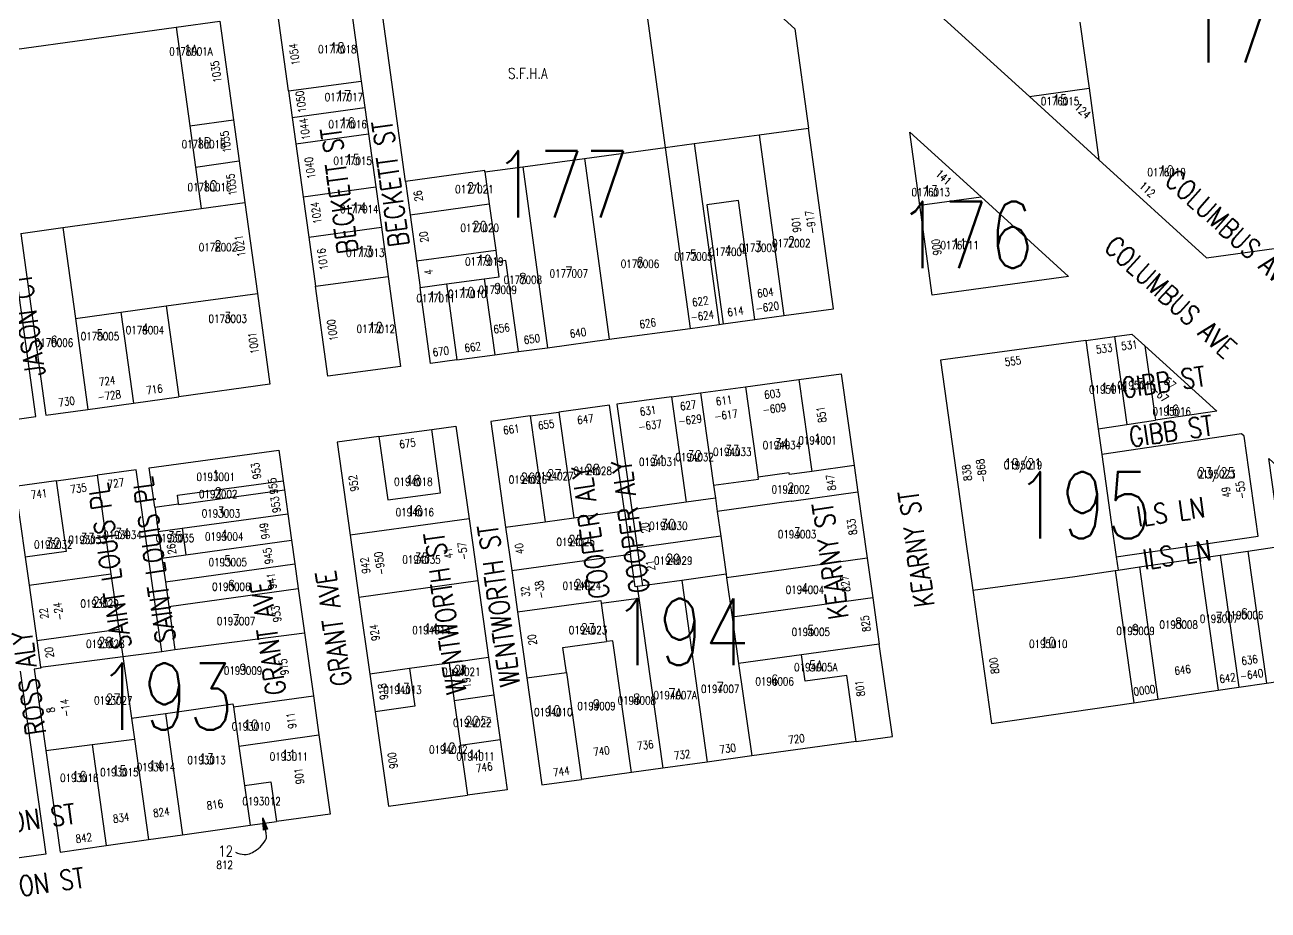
# Model space of a CAD drawing. Header units: feet. Extents: x 6006802 to 6013716, y 2117102 to 2120191.
# Drawn here: x 6010589 to 6011521, y 2117552 to 2118215 of the extents above; entities that cross this region are included whole.
import ezdxf
from ezdxf.enums import TextEntityAlignment as Align

# ---------------------------------------------------------------- set-up
doc = ezdxf.new("R2010")
doc.units = ezdxf.units.FT
doc.header["$LTSCALE"] = 100
doc.header["$MEASUREMENT"] = 0
doc.layers.get('0').update_dxf_attribs({"linetype": 'CONTINUOUS'})
for name, color, linetype in [('ADDRESS', 1, 'CONTINUOUS'), ('BLKLOT', 2, 'CONTINUOUS'), ('BLOCK_NUMBERS', 3, 'CONTINUOUS'), ('LEADER', 7, 'CONTINUOUS'), ('LOT_LINES', 4, 'CONTINUOUS'), ('LOT_NUMBERS', 7, 'CONTINUOUS'), ('ROW', 6, 'CONTINUOUS'), ('ST_NAME_IN_BLK', 7, 'CONTINUOUS'), ('ST_NAME_IN_ST', 6, 'CONTINUOUS')]:
    doc.layers.add(name, color=color, linetype=linetype)
doc.styles.add('ADDTXT', font='ROMANS.shx', dxfattribs={"width": 0.8, "height": 6})
doc.styles.add('BLKLOT', font='ROMANS.shx', dxfattribs={"width": 0.8, "height": 6})
doc.styles.add('BLOCK_NO', font='ROMANS.shx', dxfattribs={"width": 0.8, "height": 50})
doc.styles.add('LOT_NO', font='ROMANS.shx', dxfattribs={"width": 0.8, "height": 8})
doc.styles.add('SI', font='ROMANS.shx', dxfattribs={"width": 0.8, "height": 15})

# ---------------------------------------------------------------- blocks, each defined once
blk = doc.blocks.new('ARR')
for points in [[(0, 0), (1.5, -9), (-1.5, -9)], [(0, -1.22), (1.26, -8.8), (-1.26, -8.8)], [(0, -2.43), (1.03, -8.6), (-1.03, -8.6)], [(0, -3.65), (0.79, -8.4), (-0.79, -8.4)], [(0, -4.87), (0.56, -8.2), (-0.56, -8.2)], [(0, -6.08), (0.32, -8), (-0.32, -8)], [(0, -7.3), (0.08, -7.8), (-0.08, -7.8)]]:
    blk.add_lwpolyline(points, close=True)

msp = doc.modelspace()

# ---------------------------------------------------------------- linework, layer by layer
at = {"layer": 'LEADER'}
msp.add_lwpolyline([(6010746.49, 2117595.23, 0.096243), (6010753.07, 2117593.55, 0.12898), (6010758.07, 2117594.55, 0.034802), (6010762.23, 2117596.95, 0.048721), (6010764.88, 2117599.14, 0.05395), (6010768.96, 2117604.24, 0.14405), (6010769.65, 2117606.63, 0.024463), (6010769.58, 2117607.83, 0.007822), (6010769.14, 2117611.57, 0.024454), (6010768.32, 2117615.97, 0.021298), (6010766.92, 2117620.93)], format="xyb", dxfattribs=at)
at = {"layer": 'LOT_LINES'}
for points in [[(6011049.76, 2118260.15), (6011068.62, 2118123.26)], [(6010702.05, 2118213.43), (6010712.22, 2118139.62)], [(6011379.64, 2118217.23), (6011386.43, 2118167.69)], [(6010786.29, 2118165.65), (6010840.79, 2118173.03)], [(6011341.74, 2118161.4), (6011386.43, 2118167.69)], [(6011386.43, 2118167.69), (6011393.78, 2118114.08)], [(6010789.02, 2118145.84), (6010843.52, 2118153.22)], [(6010712.22, 2118139.62), (6010744.91, 2118144.13)], [(6010712.22, 2118139.62), (6010716.49, 2118108.66)], [(6010791.75, 2118126.02), (6010846.25, 2118133.41)], [(6011090.42, 2118126.22), (6011138.98, 2118132.8)], [(6011138.98, 2118132.8), (6011176.06, 2118137.82)], [(6011138.98, 2118132.8), (6011157.65, 2117997.28)], [(6011008.07, 2118115.06), (6011068.62, 2118123.26)], [(6011068.62, 2118123.26), (6011090.42, 2118126.22)], [(6011068.62, 2118123.26), (6011087.29, 2117987.74)], [(6011090.42, 2118126.22), (6011109.09, 2117990.7)], [(6010716.49, 2118108.66), (6010749.18, 2118113.17)], [(6010961.79, 2118108.79), (6011008.07, 2118115.06)], [(6011008.07, 2118115.06), (6011026.74, 2117979.54)], [(6010716.49, 2118108.66), (6010720.77, 2118077.6)], [(6010933.45, 2118104.95), (6010933.32, 2118105.94), (6010873.86, 2118097.88)], [(6010933.45, 2118104.95), (6010961.79, 2118108.79)], [(6010933.45, 2118104.95), (6010936.76, 2118080.98)], [(6010961.79, 2118108.79), (6010980.47, 2117973.27)], [(6010797.21, 2118086.4), (6010851.71, 2118093.78)], [(6010720.77, 2118077.6), (6010753.46, 2118082.11)], [(6011135.85, 2117994.32), (6011123.56, 2118083.48), (6011099.78, 2118080.26), (6011112.07, 2117991.1)], [(6011259.6, 2118079.99), (6011305.46, 2118086.26)], [(6010617.05, 2118063.29), (6010720.77, 2118077.6)], [(6010877.3, 2118072.92), (6010936.76, 2118080.98)], [(6010936.76, 2118080.98), (6010941.53, 2118046.3)], [(6010801.39, 2118056.08), (6010855.89, 2118063.47)], [(6010585.49, 2118058.93), (6010617.05, 2118063.29)], [(6010617.05, 2118063.29), (6010626.44, 2117995.13)], [(6010882.08, 2118038.25), (6010941.53, 2118046.3)], [(6010941.53, 2118046.3), (6010942.72, 2118037.68)], [(6010932.97, 2118024.96), (6010944.26, 2118026.49), (6010942.72, 2118037.68)], [(6010958.67, 2117970.31), (6010949.26, 2118038.57), (6010942.72, 2118037.68)], [(6010806.45, 2118019.32), (6010860.95, 2118026.71)], [(6010884.81, 2118018.43), (6010904.63, 2118021.12)], [(6010904.63, 2118021.12), (6010932.97, 2118024.96)], [(6010904.63, 2118021.12), (6010912.49, 2117964.06)], [(6010932.97, 2118024.96), (6010940.83, 2117967.9)], [(6010694.59, 2118004.54), (6010762.85, 2118013.96)], [(6010626.44, 2117995.13), (6010660.52, 2117999.83)], [(6010660.52, 2117999.83), (6010694.59, 2118004.54)], [(6010660.52, 2117999.83), (6010669.89, 2117931.78)], [(6010694.59, 2118004.54), (6010703.97, 2117936.48)], [(6010626.44, 2117995.13), (6010635.82, 2117927.07)], [(6011405.42, 2117981.69), (6011414.71, 2117915.74)], [(6011383.95, 2117978.75), (6011393.27, 2117912.6)], [(6011428.3, 2117974.56), (6011436.15, 2117918.88)], [(6011128.78, 2117943.96), (6011138.35, 2117876.18)], [(6011168.91, 2117949.4), (6011178.64, 2117880.51)], [(6011073.29, 2117936.44), (6011084.44, 2117857.43)], [(6011095.09, 2117939.39), (6011104.85, 2117870.21)], [(6010988.9, 2117925), (6011000.08, 2117845.79)], [(6010967.51, 2117922.11), (6010978.69, 2117842.89)], [(6010853.91, 2117906.71), (6010860.62, 2117859.18), (6010900.26, 2117864.55), (6010893.55, 2117912.08)], [(6011395.99, 2117893.29), (6011403.13, 2117842.6), (6011406.8, 2117816.55)], [(6010642.68, 2117877.8), (6010653.1, 2117803.93)], [(6011178.64, 2117880.51), (6011161.79, 2117878.24), (6011161.63, 2117879.39), (6011138.35, 2117876.18)], [(6011210.35, 2117884.88), (6011178.64, 2117880.51)], [(6010611.97, 2117873.56), (6010619.46, 2117820.49), (6010588.75, 2117816.25)], [(6010703.77, 2117856.35), (6010702.88, 2117862.69), (6010782.13, 2117873.63)], [(6011104.85, 2117870.21), (6011138.54, 2117874.86), (6011138.35, 2117876.18)], [(6011104.85, 2117870.21), (6011106.23, 2117860.44)], [(6010703.77, 2117856.35), (6010703.86, 2117855.76), (6010783.11, 2117866.69)], [(6011106.23, 2117860.44), (6011084.44, 2117857.43)], [(6011106.23, 2117860.44), (6011107.62, 2117850.6)], [(6011213.15, 2117865), (6011163.22, 2117858.11), (6011163.2, 2117858.27), (6011107.62, 2117850.6)], [(6010685.94, 2117853.89), (6010703.77, 2117856.35)], [(6011000.08, 2117845.79), (6011038.15, 2117850.95)], [(6011084.44, 2117857.43), (6011043.59, 2117851.79)], [(6011107.62, 2117850.6), (6011110.25, 2117831.97)], [(6010706.37, 2117837.93), (6010785.62, 2117848.87)], [(6010921.58, 2117845.05), (6010901.77, 2117842.31), (6010832.43, 2117832.74)], [(6010948.97, 2117838.86), (6010978.69, 2117842.89)], [(6010978.69, 2117842.89), (6011000.08, 2117845.79)], [(6010688.54, 2117835.47), (6010706.37, 2117837.93)], [(6010706.37, 2117837.93), (6010709.17, 2117818.13)], [(6011110.25, 2117831.97), (6011047.61, 2117823.32)], [(6011110.25, 2117831.97), (6011114.27, 2117803.5)], [(6010709.17, 2117818.13), (6010788.42, 2117829.07)], [(6010691.34, 2117815.67), (6010709.17, 2117818.13)], [(6010953.54, 2117806.43), (6011042.73, 2117818.52)], [(6011220.13, 2117815.49), (6011114.63, 2117800.93)], [(6011469.27, 2117815.59), (6011483.23, 2117716.57)], [(6011484.8, 2117817.86), (6011498.75, 2117718.84)], [(6011505.57, 2117820.91), (6011519.53, 2117721.88)], [(6010591.69, 2117795.45), (6010653.1, 2117803.93)], [(6010653.1, 2117803.93), (6010658.97, 2117762.34)], [(6010693.85, 2117797.85), (6010790.93, 2117811.24)], [(6011114.27, 2117803.5), (6011081, 2117798.91)], [(6011114.27, 2117803.5), (6011114.63, 2117800.93)], [(6011299.24, 2117791.52), (6011375.73, 2117801.89), (6011405.95, 2117806.32)], [(6011405.95, 2117806.32), (6011408.2, 2117806.65)], [(6011405.95, 2117806.32), (6011419.91, 2117707.29)], [(6011424.13, 2117808.98), (6011438.08, 2117709.96)], [(6010928.15, 2117798.51), (6010839, 2117786.21)], [(6011047.64, 2117794.31), (6011048.86, 2117785.64)], [(6011081, 2117798.91), (6011051.62, 2117794.86)], [(6011081, 2117798.91), (6011100.22, 2117662.76)], [(6011114.63, 2117800.93), (6011118.81, 2117771.32)], [(6010696.45, 2117779.43), (6010793.53, 2117792.83)], [(6010957.93, 2117775.34), (6011020.36, 2117783.8), (6011020.64, 2117781.82)], [(6011020.64, 2117781.82), (6011048.86, 2117785.64)], [(6011048.86, 2117785.64), (6011066.86, 2117658.16)], [(6011224.3, 2117785.88), (6011118.81, 2117771.32)], [(6011020.64, 2117781.82), (6011024.7, 2117753.1)], [(6011118.81, 2117771.32), (6011123.71, 2117736.67)], [(6010597.56, 2117753.87), (6010658.97, 2117762.34)], [(6010658.97, 2117762.34), (6010661.86, 2117741.9)], [(6010701.03, 2117747.05), (6010798.22, 2117759.61)], [(6010994.65, 2117729.86), (6010991.99, 2117748.67), (6011024.7, 2117753.1)], [(6011043.27, 2117654.9), (6011029.32, 2117753.73), (6011024.7, 2117753.1)], [(6011229.18, 2117751.22), (6011170.76, 2117743.16)], [(6010600.37, 2117733.95), (6010661.86, 2117741.9)], [(6010661.86, 2117741.9), (6010691.12, 2117745.68)], [(6010661.86, 2117741.9), (6010668.4, 2117695.6)], [(6010936.26, 2117741.08), (6010906.54, 2117736.98)], [(6011170.76, 2117743.16), (6011123.71, 2117736.67)], [(6011211.75, 2117678.15), (6011204.76, 2117727.66), (6011173.56, 2117723.36), (6011170.76, 2117743.16)], [(6010876.82, 2117732.88), (6010847.1, 2117728.77)], [(6010876.82, 2117732.88), (6010880.81, 2117704.66), (6010851.09, 2117700.55)], [(6010906.54, 2117736.98), (6010876.82, 2117732.88)], [(6010906.54, 2117736.98), (6010910.52, 2117708.76)], [(6010964.92, 2117725.83), (6010994.65, 2117729.86)], [(6010994.65, 2117729.86), (6011005.96, 2117649.75)], [(6011123.71, 2117736.67), (6011133.49, 2117667.35)], [(6010744.86, 2117704.08), (6010804.87, 2117712.52)], [(6010940.24, 2117712.86), (6010910.52, 2117708.76)], [(6010693.95, 2117699.19), (6010744.55, 2117706.31), (6010744.86, 2117704.08)], [(6010744.86, 2117704.08), (6010748.99, 2117674.82)], [(6010910.52, 2117708.76), (6010915.25, 2117675.26)], [(6010668.4, 2117695.6), (6010693.95, 2117699.19)], [(6010668.4, 2117695.6), (6010670.61, 2117679.93)], [(6010693.95, 2117699.19), (6010706.78, 2117608.29)], [(6010748.99, 2117674.82), (6010809, 2117683.26)], [(6010604.16, 2117671.34), (6010638.87, 2117675.83)], [(6010638.87, 2117675.83), (6010670.61, 2117679.93)], [(6010638.87, 2117675.83), (6010649.54, 2117600.24)], [(6010670.61, 2117679.93), (6010681.23, 2117604.7)], [(6010748.99, 2117674.82), (6010753.19, 2117645.12)], [(6010944.97, 2117679.36), (6010915.25, 2117675.26)], [(6010915.25, 2117675.26), (6010920.52, 2117637.96)], [(6010753.19, 2117645.12), (6010772.99, 2117647.9), (6010777.18, 2117618.2)], [(6010753.19, 2117645.12), (6010757.38, 2117615.41)]]:
    msp.add_lwpolyline(points, dxfattribs=at)
at = {"layer": 'ROW'}
for points in [[(6011341.74, 2118161.4), (6011234.9, 2118258.55), (6011231.28, 2118284.7), (6011367.76, 2118303.92)], [(6010873.86, 2118097.88), (6010855.1, 2118234.07), (6011049.76, 2118260.15)], [(6011049.76, 2118260.15), (6011104.77, 2118267.52), (6011165.77, 2118212.21), (6011176.06, 2118137.82)], [(6010786.29, 2118165.65), (6010778.28, 2118223.77), (6010832.8, 2118231.08), (6010840.79, 2118173.03)], [(6010349.23, 2117992.1), (6010325.42, 2118161.48), (6010702.05, 2118213.43)], [(6010702.05, 2118213.43), (6010734.74, 2118217.94), (6010744.91, 2118144.13)], [(6010840.79, 2118173.03), (6010843.52, 2118153.22)], [(6010786.29, 2118165.65), (6010789.02, 2118145.84)], [(6011393.78, 2118114.08), (6011341.74, 2118161.4)], [(6010843.52, 2118153.22), (6010846.25, 2118133.41)], [(6010744.91, 2118144.13), (6010749.18, 2118113.17)], [(6010789.02, 2118145.84), (6010791.75, 2118126.02)], [(6010846.25, 2118133.41), (6010851.71, 2118093.78)], [(6011157.65, 2117997.28), (6011194.81, 2118002.31), (6011176.06, 2118137.82)], [(6011259.6, 2118079.99), (6011252.01, 2118134.86), (6011305.46, 2118086.26)], [(6010791.75, 2118126.02), (6010797.21, 2118086.4)], [(6010749.18, 2118113.17), (6010753.46, 2118082.11)], [(6011393.78, 2118114.08), (6011474.44, 2118040.73), (6011541.37, 2118049.88)], [(6010851.71, 2118093.78), (6010855.89, 2118063.47)], [(6010873.86, 2118097.88), (6010877.3, 2118072.92)], [(6010753.46, 2118082.11), (6010762.85, 2118013.96)], [(6010797.21, 2118086.4), (6010801.39, 2118056.08)], [(6011305.46, 2118086.26), (6011371.07, 2118026.6), (6011268.92, 2118012.64), (6011259.6, 2118079.99)], [(6010877.3, 2118072.92), (6010882.08, 2118038.25)], [(6010855.89, 2118063.47), (6010860.95, 2118026.71)], [(6010568.31, 2117917.76), (6010596.83, 2117921.69), (6010578.06, 2118057.91)], [(6010585.49, 2118058.93), (6010604.26, 2117922.72), (6010635.82, 2117927.07)], [(6010801.39, 2118056.08), (6010806.45, 2118019.32)], [(6010882.08, 2118038.25), (6010884.81, 2118018.43)], [(6010860.95, 2118026.71), (6010870.24, 2117959.28), (6010815.74, 2117951.9), (6010806.45, 2118019.32)], [(6010912.49, 2117964.06), (6010892.67, 2117961.37), (6010884.81, 2118018.43)], [(6010762.85, 2118013.96), (6010772.22, 2117945.9), (6010703.97, 2117936.48)], [(6011087.29, 2117987.74), (6011109.09, 2117990.7)], [(6011109.09, 2117990.7), (6011112.07, 2117991.1)], [(6011112.07, 2117991.1), (6011135.85, 2117994.32)], [(6011135.85, 2117994.32), (6011157.65, 2117997.28)], [(6010980.47, 2117973.27), (6011026.74, 2117979.54)], [(6011026.74, 2117979.54), (6011087.29, 2117987.74)], [(6011383.95, 2117978.75), (6011405.42, 2117981.69)], [(6011405.42, 2117981.69), (6011418.5, 2117983.48), (6011428.3, 2117974.56)], [(6010940.83, 2117967.9), (6010958.67, 2117970.31)], [(6010958.67, 2117970.31), (6010980.47, 2117973.27)], [(6011383.95, 2117978.75), (6011274.96, 2117963.86), (6011294.15, 2117827.7), (6011299.24, 2117791.52)], [(6011428.3, 2117974.56), (6011482.13, 2117925.62), (6011436.15, 2117918.88)], [(6010912.49, 2117964.06), (6010940.83, 2117967.9)], [(6011168.91, 2117949.4), (6011200.65, 2117953.7), (6011210.35, 2117884.88)], [(6011095.09, 2117939.39), (6011128.78, 2117943.96)], [(6011128.78, 2117943.96), (6011168.91, 2117949.4)], [(6010669.89, 2117931.78), (6010703.97, 2117936.48)], [(6011073.29, 2117936.44), (6011032.42, 2117930.9), (6011043.59, 2117851.79)], [(6011073.29, 2117936.44), (6011095.09, 2117939.39)], [(6010635.82, 2117927.07), (6010669.89, 2117931.78)], [(6010967.51, 2117922.11), (6010988.9, 2117925)], [(6011038.15, 2117850.95), (6011026.97, 2117930.16), (6010988.9, 2117925)], [(6010893.55, 2117912.08), (6010911.77, 2117914.55), (6010921.58, 2117845.05)], [(6010967.51, 2117922.11), (6010937.78, 2117918.08), (6010948.97, 2117838.86)], [(6011393.27, 2117912.6), (6011414.71, 2117915.74)], [(6011414.71, 2117915.74), (6011436.15, 2117918.88)], [(6010853.91, 2117906.71), (6010822.58, 2117902.47), (6010832.43, 2117832.74)], [(6010853.91, 2117906.71), (6010893.55, 2117912.08)], [(6011393.27, 2117912.6), (6011395.99, 2117893.29)], [(6011406.8, 2117816.55), (6011513.17, 2117832.13), (6011502.62, 2117906.98), (6011500.8, 2117908.64), (6011395.99, 2117893.29)], [(6010685.94, 2117853.89), (6010681.81, 2117883.2), (6010778.89, 2117896.6), (6010782.13, 2117873.63)], [(6011505.57, 2117820.91), (6011530.36, 2117824.54), (6011521.11, 2117890.17), (6011565.31, 2117849.98)], [(6010611.97, 2117873.56), (6010642.68, 2117877.8)], [(6010691.12, 2117745.68), (6010671.9, 2117881.83), (6010642.68, 2117877.8)], [(6011210.35, 2117884.88), (6011213.15, 2117865)], [(6010611.97, 2117873.56), (6010581.26, 2117869.32), (6010588.75, 2117816.25)], [(6010782.13, 2117873.63), (6010783.11, 2117866.69)], [(6010783.11, 2117866.69), (6010785.62, 2117848.87)], [(6011213.15, 2117865), (6011220.13, 2117815.49)], [(6010685.94, 2117853.89), (6010688.54, 2117835.47)], [(6011038.15, 2117850.95), (6011042.73, 2117818.52)], [(6011043.59, 2117851.79), (6011047.61, 2117823.32)], [(6010785.62, 2117848.87), (6010788.42, 2117829.07)], [(6010921.58, 2117845.05), (6010924.1, 2117827.23), (6010928.15, 2117798.51)], [(6010688.54, 2117835.47), (6010691.34, 2117815.67)], [(6010832.43, 2117832.74), (6010839, 2117786.21)], [(6010948.97, 2117838.86), (6010953.54, 2117806.43)], [(6010788.42, 2117829.07), (6010790.93, 2117811.24)], [(6011047.61, 2117823.32), (6011051.62, 2117794.86)], [(6010588.75, 2117816.25), (6010591.69, 2117795.45)], [(6010691.34, 2117815.67), (6010693.85, 2117797.85)], [(6011047.64, 2117794.31), (6011046.18, 2117794.1), (6011042.73, 2117818.52)], [(6011220.13, 2117815.49), (6011224.3, 2117785.88)], [(6011406.8, 2117816.55), (6011408.2, 2117806.65)], [(6011424.13, 2117808.98), (6011469.27, 2117815.59)], [(6011469.27, 2117815.59), (6011484.8, 2117817.86)], [(6011484.8, 2117817.86), (6011505.57, 2117820.91)], [(6010790.93, 2117811.24), (6010793.53, 2117792.83)], [(6010953.54, 2117806.43), (6010957.93, 2117775.34)], [(6011408.2, 2117806.65), (6011424.13, 2117808.98)], [(6010591.69, 2117795.45), (6010597.56, 2117753.87)], [(6010693.85, 2117797.85), (6010696.45, 2117779.43)], [(6010928.15, 2117798.51), (6010936.26, 2117741.08)], [(6011051.62, 2117794.86), (6011047.64, 2117794.31)], [(6010793.53, 2117792.83), (6010798.22, 2117759.61)], [(6010839, 2117786.21), (6010847.1, 2117728.77)], [(6011224.3, 2117785.88), (6011229.18, 2117751.22)], [(6011299.24, 2117791.52), (6011313.31, 2117691.68), (6011419.91, 2117707.29)], [(6010696.45, 2117779.43), (6010701.03, 2117747.05)], [(6010957.93, 2117775.34), (6010964.92, 2117725.83)], [(6010798.22, 2117759.61), (6010804.87, 2117712.52)], [(6010597.56, 2117753.87), (6010600.37, 2117733.95)], [(6010691.12, 2117745.68), (6010701.03, 2117747.05)], [(6011211.75, 2117678.15), (6011238.95, 2117681.91), (6011229.18, 2117751.22)], [(6010936.26, 2117741.08), (6010940.24, 2117712.86)], [(6010584.88, 2117731.02), (6010604.24, 2117593.87), (6010533.83, 2117583.97)], [(6010600.37, 2117733.95), (6010600.48, 2117733.17), (6010595.52, 2117732.49), (6010604.16, 2117671.34)], [(6010847.1, 2117728.77), (6010851.09, 2117700.55)], [(6011519.53, 2117721.88), (6011571.87, 2117729.55)], [(6010964.92, 2117725.83), (6010976.24, 2117645.65), (6011005.96, 2117649.75)], [(6011483.23, 2117716.57), (6011498.75, 2117718.84)], [(6011498.75, 2117718.84), (6011519.53, 2117721.88)], [(6010804.87, 2117712.52), (6010809, 2117683.26)], [(6010940.24, 2117712.86), (6010944.97, 2117679.36)], [(6011419.91, 2117707.29), (6011438.08, 2117709.96)], [(6011438.08, 2117709.96), (6011483.23, 2117716.57)], [(6010851.09, 2117700.55), (6010861.08, 2117629.76), (6010920.52, 2117637.96)], [(6010809, 2117683.26), (6010817.39, 2117623.85), (6010777.18, 2117618.2)], [(6010944.97, 2117679.36), (6010950.24, 2117642.06), (6010920.52, 2117637.96)], [(6011211.75, 2117678.15), (6011133.49, 2117667.35)], [(6010604.16, 2117671.34), (6010614.88, 2117595.37), (6010649.54, 2117600.24)], [(6011100.22, 2117662.76), (6011066.86, 2117658.16)], [(6011133.49, 2117667.35), (6011100.22, 2117662.76)], [(6011043.27, 2117654.9), (6011005.96, 2117649.75)], [(6011066.86, 2117658.16), (6011043.27, 2117654.9)], [(6010757.38, 2117615.41), (6010777.18, 2117618.2)], [(6010681.23, 2117604.7), (6010706.78, 2117608.29)], [(6010706.78, 2117608.29), (6010757.38, 2117615.41)], [(6010649.54, 2117600.24), (6010681.23, 2117604.7)]]:
    msp.add_lwpolyline(points, dxfattribs=at)

# ---------------------------------------------------------------- block references
at = {"layer": 'LEADER', "rotation": 13.38597847963162}
msp.add_blockref('ARR', (6010766.92, 2117620.93), dxfattribs=at)

# ---------------------------------------------------------------- texts
at = {"layer": 'ADDRESS', "style": 'ADDTXT', "width": 0.8}
for s, rotation, p in [('1054', 97.84514, (6010793.56, 2118193.5)), ('1035', 97.84514, (6010734.86, 2118180.42)), ('1050', 97.84514, (6010798.46, 2118157.95)), ('124', 317.72036, (6011379.65, 2118148.55)), ('1044', 97.84514, (6010801.28, 2118137.42)), ('1035', 97.84514, (6010742.09, 2118127.97)), ('1040', 97.84514, (6010805.29, 2118108.35)), ('1035', 97.84514, (6010746.51, 2118095.9)), ('141', 317.72036, (6011275.36, 2118098.77)), ('112', 317.72036, (6011428.11, 2118089.62)), ('1024', 97.84514, (6010809.93, 2118074.67)), ('26', 97.84514, (6010886.42, 2118087.32)), ('-917', 97.87692, (6011180.72, 2118067.66)), ('901', 97.87692, (6011169.82, 2118066.15)), ('1021', 97.84514, (6010752.85, 2118049.91)), ('20', 97.84514, (6010890.65, 2118056.63)), ('900', 97.87692, (6011274.99, 2118049.01)), ('1016', 97.84514, (6010814.71, 2118039.99)), ('4', 97.84514, (6010894.27, 2118030.35)), ('604', 7.71669, (6011144.13, 2118011.59)), ('622', 7.71669, (6011095.36, 2118004.98)), ('-620', 7.71669, (6011145.61, 2118000.69)), ('-624', 7.71669, (6011096.84, 2117994.08)), ('614', 7.71669, (6011121.72, 2117997.45)), ('1000', 97.84514, (6010822.04, 2117986.79)), ('656', 7.71669, (6010946.33, 2117984.79)), ('626', 7.71669, (6011055.92, 2117988.54)), ('1001', 97.84514, (6010762.86, 2117977.2)), ('650', 7.71669, (6010969.08, 2117976.77)), ('640', 7.71669, (6011003.67, 2117981.46)), ('670', 7.71669, (6010900.79, 2117967.52)), ('662', 7.71669, (6010924.68, 2117970.75)), ('533', 7.78418, (6011398.17, 2117969.6)), ('531', 7.78418, (6011417.05, 2117972.18)), ('555', 7.78418, (6011329.78, 2117960.25)), ('724', 7.85791, (6010650.67, 2117945.28)), ('716', 7.85791, (6010686.12, 2117939.06)), ('603', 7.71669, (6011149.4, 2117935.65)), ('57', 317.72036, (6011445.08, 2117944.44)), ('730', 7.85791, (6010620.22, 2117929.97)), ('-728', 7.85791, (6010652.18, 2117934.38)), ('627', 7.71669, (6011086.26, 2117927.1)), ('611', 7.71669, (6011113.13, 2117930.74)), ('-67', 317.72036, (6011437.68, 2117936.3)), ('631', 7.71669, (6011056.19, 2117923.02)), ('-617', 7.71669, (6011114.61, 2117919.84)), ('-609', 7.71669, (6011150.87, 2117924.75)), ('851', 98.02013, (6011188.74, 2117923.6)), ('661', 7.71669, (6010953.67, 2117909.13)), ('655', 7.71669, (6010979.8, 2117912.67)), ('647', 7.71669, (6011009.21, 2117916.66)), ('-637', 7.71669, (6011057.67, 2117912.12)), ('-629', 7.71669, (6011087.74, 2117916.2)), ('675', 7.71669, (6010875.8, 2117898.58)), ('953', 98.03525, (6010764.88, 2117881.36)), ('-868', 98.02013, (6011308.78, 2117881.56)), ('952', 98.03525, (6010837.97, 2117872.16)), ('847', 98.02013, (6011195.92, 2117872.64)), ('838', 98.02013, (6011297.88, 2117880.02)), ('735', 7.85791, (6010629.18, 2117864.83)), ('727', 7.85791, (6010657.26, 2117868.71)), ('955', 98.03525, (6010777.58, 2117870.04)), ('49', 98.02013, (6011492.32, 2117865.4)), ('-55', 98.02013, (6011503.22, 2117866.94)), ('741', 7.85791, (6010599.59, 2117860.75)), ('953', 98.03525, (6010779.55, 2117856.15)), ('949', 98.03525, (6010771.22, 2117836.41)), ('20', 98.03525, (6011056.55, 2117838.65)), ('833', 98.02013, (6011211.71, 2117839.36)), ('26', 98.03525, (6010701.45, 2117822.76)), ('945', 98.03525, (6010773.87, 2117817.64)), ('41', 98.03525, (6010909, 2117819.7)), ('-57', 98.03525, (6010919.89, 2117821.24)), ('40', 98.03525, (6010962.3, 2117823.09)), ('942', 98.03525, (6010846.68, 2117810.5)), ('-950', 98.03525, (6010857.57, 2117812.04)), ('21', 98.03525, (6011060.53, 2117810.5)), ('941', 98.03525, (6010776.52, 2117798.88)), ('32', 98.03525, (6010966.85, 2117790.9)), ('-38', 98.03525, (6010977.74, 2117792.44)), ('827', 98.02013, (6011206.6, 2117796.82)), ('22', 98.03525, (6010605.74, 2117774.59)), ('-24', 98.03525, (6010616.63, 2117776.12)), ('933', 98.03525, (6010780.01, 2117774.19)), ('924', 98.03525, (6010853.78, 2117760.2)), ('825', 98.02013, (6011221.92, 2117766.91)), ('20', 98.03525, (6010971.93, 2117754.86)), ('20', 98.03525, (6010609.87, 2117745.35)), ('915', 98.03525, (6010785.61, 2117734.5)), ('800', 98.02013, (6011318.26, 2117735.39)), ('636', 8.33244, (6011507.16, 2117736.24)), ('646', 8.33244, (6011456.97, 2117728.89)), ('642', 8.33244, (6011490.65, 2117722.71)), ('-640', 8.33244, (6011508.75, 2117725.36)), ('918', 98.03525, (6010860.02, 2117716)), ('19', 98.03525, (6010922.73, 2117722.49)), ('801', 98.02013, (6011217.64, 2117718.46)), ('0000', 8.33244, (6011428.35, 2117713.58)), ('-14', 98.03525, (6010621.81, 2117703.7)), ('8', 98.03525, (6010610.91, 2117702.16)), ('911', 98.03525, (6010791.28, 2117694.34)), ('17', 98.03525, (6010937.79, 2117694.46)), ('720', 7.8581, (6011167.49, 2117677.09)), ('740', 7.8581, (6011021.24, 2117668.01)), ('736', 7.8581, (6011054.11, 2117672.55)), ('730', 7.8581, (6011115.92, 2117669.97)), ('900', 98.03525, (6010867.3, 2117664.39)), ('732', 7.8581, (6011081.73, 2117665.26)), ('901', 98.03525, (6010797.15, 2117652.76)), ('746', 7.8581, (6010933.41, 2117655.89)), ('744', 7.8581, (6010991.18, 2117652.76)), ('824', 8.00662, (6010691.27, 2117622.27)), ('816', 8.00662, (6010731.45, 2117627.92)), ('834', 8.00662, (6010661.13, 2117618.03)), ('842', 8.00662, (6010633.17, 2117602.99))]:
    msp.add_text(s, height=6, rotation=rotation, dxfattribs=at).set_placement(p, align=Align.CENTER)
msp.add_text('812', height=6, dxfattribs=at).set_placement((6010738.38, 2117582.74), align=Align.CENTER)
at = {"layer": 'BLKLOT', "style": 'BLKLOT', "width": 0.8}
for s, p in [('0178001A', (6010713.04, 2118192.25)), ('0177018', (6010822.78, 2118193.89)), ('0177017', (6010827.72, 2118158.02)), ('0176015', (6011364.69, 2118154.89)), ('0177016', (6010830.51, 2118137.74)), ('0178001B', (6010722.63, 2118122.69)), ('0177015', (6010834.3, 2118110.28)), ('0176010', (6011444.53, 2118101.72)), ('0178001C', (6010727.06, 2118090.51)), ('0177021', (6010925.56, 2118089)), ('0176013', (6011267.74, 2118086.77)), ('0177014', (6010839.29, 2118074.07)), ('0177020', (6010929.55, 2118060.03)), ('0177002', (6011163.18, 2118048.48)), ('0178002', (6010733.26, 2118045.52)), ('0177013', (6010843.79, 2118041.38)), ('0177004', (6011115.89, 2118042.08)), ('0177003', (6011138.34, 2118045.12)), ('0176011', (6011289.39, 2118047.1)), ('0177019', (6010933.02, 2118034.84)), ('0177006', (6011049.73, 2118033.11)), ('0177005', (6011089.8, 2118038.54)), ('0177008', (6010961.9, 2118021.21)), ('0177007', (6010996.36, 2118025.88)), ('0177009', (6010943.11, 2118013.62)), ('0177011', (6010896.52, 2118007.31)), ('0177010', (6010920.21, 2118010.51)), ('0178004', (6010678.59, 2117983.45)), ('0178003', (6010740.63, 2117992.01)), ('0177012', (6010851.65, 2117984.36)), ('0178006', (6010610.38, 2117974.04)), ('0178005', (6010644.83, 2117978.79)), ('0195014', (6011400.82, 2117938.97)), ('0195015', (6011422.06, 2117942.09)), ('0195016', (6011448.45, 2117922.45)), ('0194001', (6011182.85, 2117900.83)), ('0194033', (6011118.9, 2117892.16)), ('0194034', (6011156.12, 2117897.21)), ('0194031', (6011063.37, 2117884.64)), ('0194032', (6011090.74, 2117888.35)), ('0195019', (6011336.94, 2117882.37)), ('0193001', (6010731.65, 2117873.48)), ('0194026', (6010965.69, 2117871.4)), ('0194027', (6010985.48, 2117874.08)), ('0194028', (6011014.23, 2117877.98)), ('0195023', (6011481.81, 2117875.54)), ('0194018', (6010879.77, 2117869.85)), ('0194002', (6011162.79, 2117864.08)), ('0193002', (6010733.47, 2117860.62)), ('0193003', (6010735.52, 2117846.08)), ('0194016', (6010880.91, 2117846.97)), ('0194030', (6011070.96, 2117836.77)), ('0193033', (6010635.51, 2117826.34)), ('0193034', (6010661.7, 2117829.95)), ('0193035', (6010701.06, 2117827.67)), ('0193004', (6010737.96, 2117828.78)), ('0194025', (6011001.46, 2117824.7)), ('0194003', (6011167.53, 2117830.44)), ('0193032', (6010609.81, 2117822.79)), ('0193005', (6010740.68, 2117809.54)), ('0194035', (6010885.92, 2117811.51)), ('0194029', (6011074.63, 2117810.71)), ('0193006', (6010743.27, 2117791.21)), ('0194024', (6011006.1, 2117791.86)), ('0194004', (6011173.37, 2117788.94)), ('0193029', (6010644.57, 2117778.5)), ('0195006', (6011502.77, 2117769.96)), ('0193007', (6010746.9, 2117765.48)), ('0195008', (6011453.61, 2117762.76)), ('0195007', (6011483.9, 2117767.2)), ('0194014', (6010893.37, 2117758.71)), ('0194023', (6011010.78, 2117758.72)), ('0194005', (6011177.83, 2117757.28)), ('0195009', (6011421.27, 2117758.03)), ('0193028', (6010648.84, 2117748.31)), ('0195010', (6011355.83, 2117748.3)), ('0193009', (6010752.15, 2117728.28)), ('0194021', (6010915.76, 2117727.46)), ('0194005A', (6011181.56, 2117730.82)), ('0194013', (6010871.67, 2117713.81)), ('0194007', (6011109.85, 2117714.56)), ('0194006', (6011150.69, 2117720.2)), ('0193027', (6010654.81, 2117706.01)), ('0194008', (6011047.34, 2117705.94)), ('0194007A', (6011076.09, 2117709.9)), ('0194010', (6010984.76, 2117697.3)), ('0194009', (6011017.12, 2117701.77)), ('0193010', (6010758.05, 2117686.46)), ('0194022', (6010923.98, 2117689.22)), ('0194012', (6010906.02, 2117669.14)), ('0193013', (6010724.74, 2117661.31)), ('0193011', (6010786.48, 2117663.93)), ('0194011', (6010926.46, 2117664.02)), ('0193016', (6010629.29, 2117647.89)), ('0193015', (6010659.4, 2117652.12)), ('0193014', (6010686.85, 2117655.98)), ('0193012', (6010765.97, 2117630.4))]:
    msp.add_text(s, height=6, dxfattribs=at).set_placement(p, align=Align.CENTER)
at = {"layer": 'BLOCK_NUMBERS', "style": 'BLOCK_NO', "width": 0.8}
for s, p in [('176', (6011508.59, 2118187.05)), ('177', (6010990.87, 2118070.85)), ('176', (6011294.03, 2118032.82)), ('195', (6011382.25, 2117830.31)), ('194', (6011080.44, 2117735.32)), ('193', (6010694.03, 2117686.94))]:
    msp.add_text(s, height=50, dxfattribs=at).set_placement(p, align=Align.CENTER)
at = {"layer": 'LOT_NUMBERS', "style": 'LOT_NO', "width": 0.8}
for s, p in [('1A', (6010713.04, 2118192.25)), ('18', (6010822.78, 2118193.89)), ('S.F.H.A', (6010965.69, 2118174.74)), ('17', (6010827.72, 2118158.02)), ('15', (6011364.69, 2118154.89)), ('16', (6010830.51, 2118137.74)), ('1B', (6010722.63, 2118122.69)), ('15', (6010834.3, 2118110.28)), ('10', (6011444.53, 2118101.72)), ('1C', (6010727.06, 2118090.51)), ('21', (6010925.56, 2118089)), ('13', (6011267.74, 2118086.77)), ('14', (6010839.29, 2118074.07)), ('20', (6010929.55, 2118060.03)), ('2', (6011163.18, 2118048.48)), ('11', (6011289.39, 2118047.1)), ('2', (6010733.26, 2118045.52)), ('13', (6010843.79, 2118041.38)), ('5', (6011089.8, 2118038.54)), ('4', (6011115.89, 2118042.08)), ('3', (6011138.34, 2118045.12)), ('19', (6010933.02, 2118034.84)), ('6', (6011049.73, 2118033.11)), ('8', (6010961.9, 2118021.21)), ('7', (6010996.36, 2118025.88)), ('10', (6010920.21, 2118010.51)), ('9', (6010943.11, 2118013.62)), ('11', (6010896.52, 2118007.31)), ('3', (6010740.63, 2117992.01)), ('4', (6010678.59, 2117983.45)), ('12', (6010851.65, 2117984.36)), ('6', (6010610.38, 2117974.04)), ('5', (6010644.83, 2117978.79)), ('14', (6011400.82, 2117938.97)), ('15', (6011422.06, 2117942.09)), ('16', (6011448.45, 2117922.45)), ('34', (6011156.12, 2117897.21)), ('1', (6011182.85, 2117900.83)), ('32', (6011090.74, 2117888.35)), ('33', (6011118.9, 2117892.16)), ('31', (6011063.37, 2117884.64)), ('19/21', (6011336.94, 2117882.37)), ('1', (6010731.65, 2117873.48)), ('18', (6010879.77, 2117869.85)), ('26', (6010965.69, 2117871.4)), ('27', (6010985.48, 2117874.08)), ('28', (6011014.23, 2117877.98)), ('23/25', (6011481.81, 2117875.54)), ('2', (6010733.47, 2117860.62)), ('2', (6011162.79, 2117864.08)), ('3', (6010735.52, 2117846.08)), ('16', (6010880.91, 2117846.97)), ('30', (6011070.96, 2117836.77)), ('32', (6010609.81, 2117822.79)), ('33', (6010635.51, 2117826.34)), ('34', (6010661.7, 2117829.95)), ('35', (6010701.06, 2117827.67)), ('4', (6010737.96, 2117828.78)), ('25', (6011001.46, 2117824.7)), ('3', (6011167.53, 2117830.44)), ('5', (6010740.68, 2117809.54)), ('35', (6010885.92, 2117811.51)), ('29', (6011074.63, 2117810.71)), ('6', (6010743.27, 2117791.21)), ('24', (6011006.1, 2117791.86)), ('4', (6011173.37, 2117788.94)), ('29', (6010644.57, 2117778.5)), ('7', (6011483.9, 2117767.2)), ('6', (6011502.77, 2117769.96)), ('7', (6010746.9, 2117765.48)), ('14', (6010893.37, 2117758.71)), ('23', (6011010.78, 2117758.72)), ('5', (6011177.83, 2117757.28)), ('9', (6011421.27, 2117758.03)), ('8', (6011453.61, 2117762.76)), ('28', (6010648.84, 2117748.31)), ('10', (6011355.83, 2117748.3)), ('5A', (6011181.56, 2117730.82)), ('9', (6010752.15, 2117728.28)), ('21', (6010915.76, 2117727.46)), ('6', (6011150.69, 2117720.2)), ('13', (6010871.67, 2117713.81)), ('7', (6011109.85, 2117714.56)), ('27', (6010654.81, 2117706.01)), ('9', (6011017.12, 2117701.77)), ('8', (6011047.34, 2117705.94)), ('7A', (6011076.09, 2117709.9)), ('10', (6010984.76, 2117697.3)), ('10', (6010758.05, 2117686.46)), ('22', (6010923.98, 2117689.22)), ('11', (6010786.48, 2117663.93)), ('12', (6010906.02, 2117669.14)), ('11', (6010926.46, 2117664.02)), ('14', (6010686.85, 2117655.98)), ('13', (6010724.74, 2117661.31)), ('16', (6010629.29, 2117647.89)), ('15', (6010659.4, 2117652.12)), ('12', (6010739.12, 2117592.09))]:
    msp.add_text(s, height=8, dxfattribs=at).set_placement(p, align=Align.CENTER)
at = {"layer": 'ST_NAME_IN_BLK', "style": 'SI', "width": 0.8}
for s, rotation, p in [('BECKETT ST', 97.84514, (6010831.77, 2118091.98)), ('COLUMBUS AVE', 317.72036, (6011487.79, 2118055.63)), ('GIBB ST', 8.33244, (6011443.45, 2117940.16)), ('COOPER ALY', 98.03525, (6011020.05, 2117836.07)), ('SAINT LOUIS PL', 98.03525, (6010659.72, 2117810.69)), ('ILS LN', 8.33244, (6011448.7, 2117842.9)), ('KEARNY ST', 98.02013, (6011200.07, 2117814.51)), ('WENTWORTH ST', 98.03525, (6010911.22, 2117775.4)), ('GRANT AVE', 98.03525, (6010778.37, 2117757.15)), ('WASHINGTON ST', 7.97324, (6010564.4, 2117608.08))]:
    msp.add_text(s, height=15, rotation=rotation, dxfattribs=at).set_placement(p, align=Align.CENTER)
at = {"layer": 'ST_NAME_IN_ST', "style": 'SI', "width": 0.8}
for s, rotation, p in [('BECKETT ST', 97.84514, (6010870.16, 2118097.27)), ('COLUMBUS AVE', 317.72036, (6011442.38, 2118005.69)), ('JASON CT', 97.84514, (6010598.59, 2117991.34)), ('GIBB ST', 8.33244, (6011448.85, 2117903.31)), ('COOPER ALY', 98.03525, (6011050.01, 2117840.3)), ('SAINT LOUIS PL', 98.03525, (6010692.9, 2117815.37)), ('KEARNY ST', 98.02013, (6011264.43, 2117823.58)), ('WENTWORTH ST', 98.03525, (6010951.44, 2117781.08)), ('ILS LN', 8.33244, (6011453.41, 2117810.74)), ('GRANT AVE', 98.03525, (6010827.43, 2117764.08)), ('ROSS ALY', 98.03525, (6010599.02, 2117723.02)), ('WASHINGTON ST', 7.97324, (6010571.11, 2117560.17))]:
    msp.add_text(s, height=15, rotation=rotation, dxfattribs=at).set_placement(p, align=Align.CENTER)

doc.saveas('drawing.dxf')
